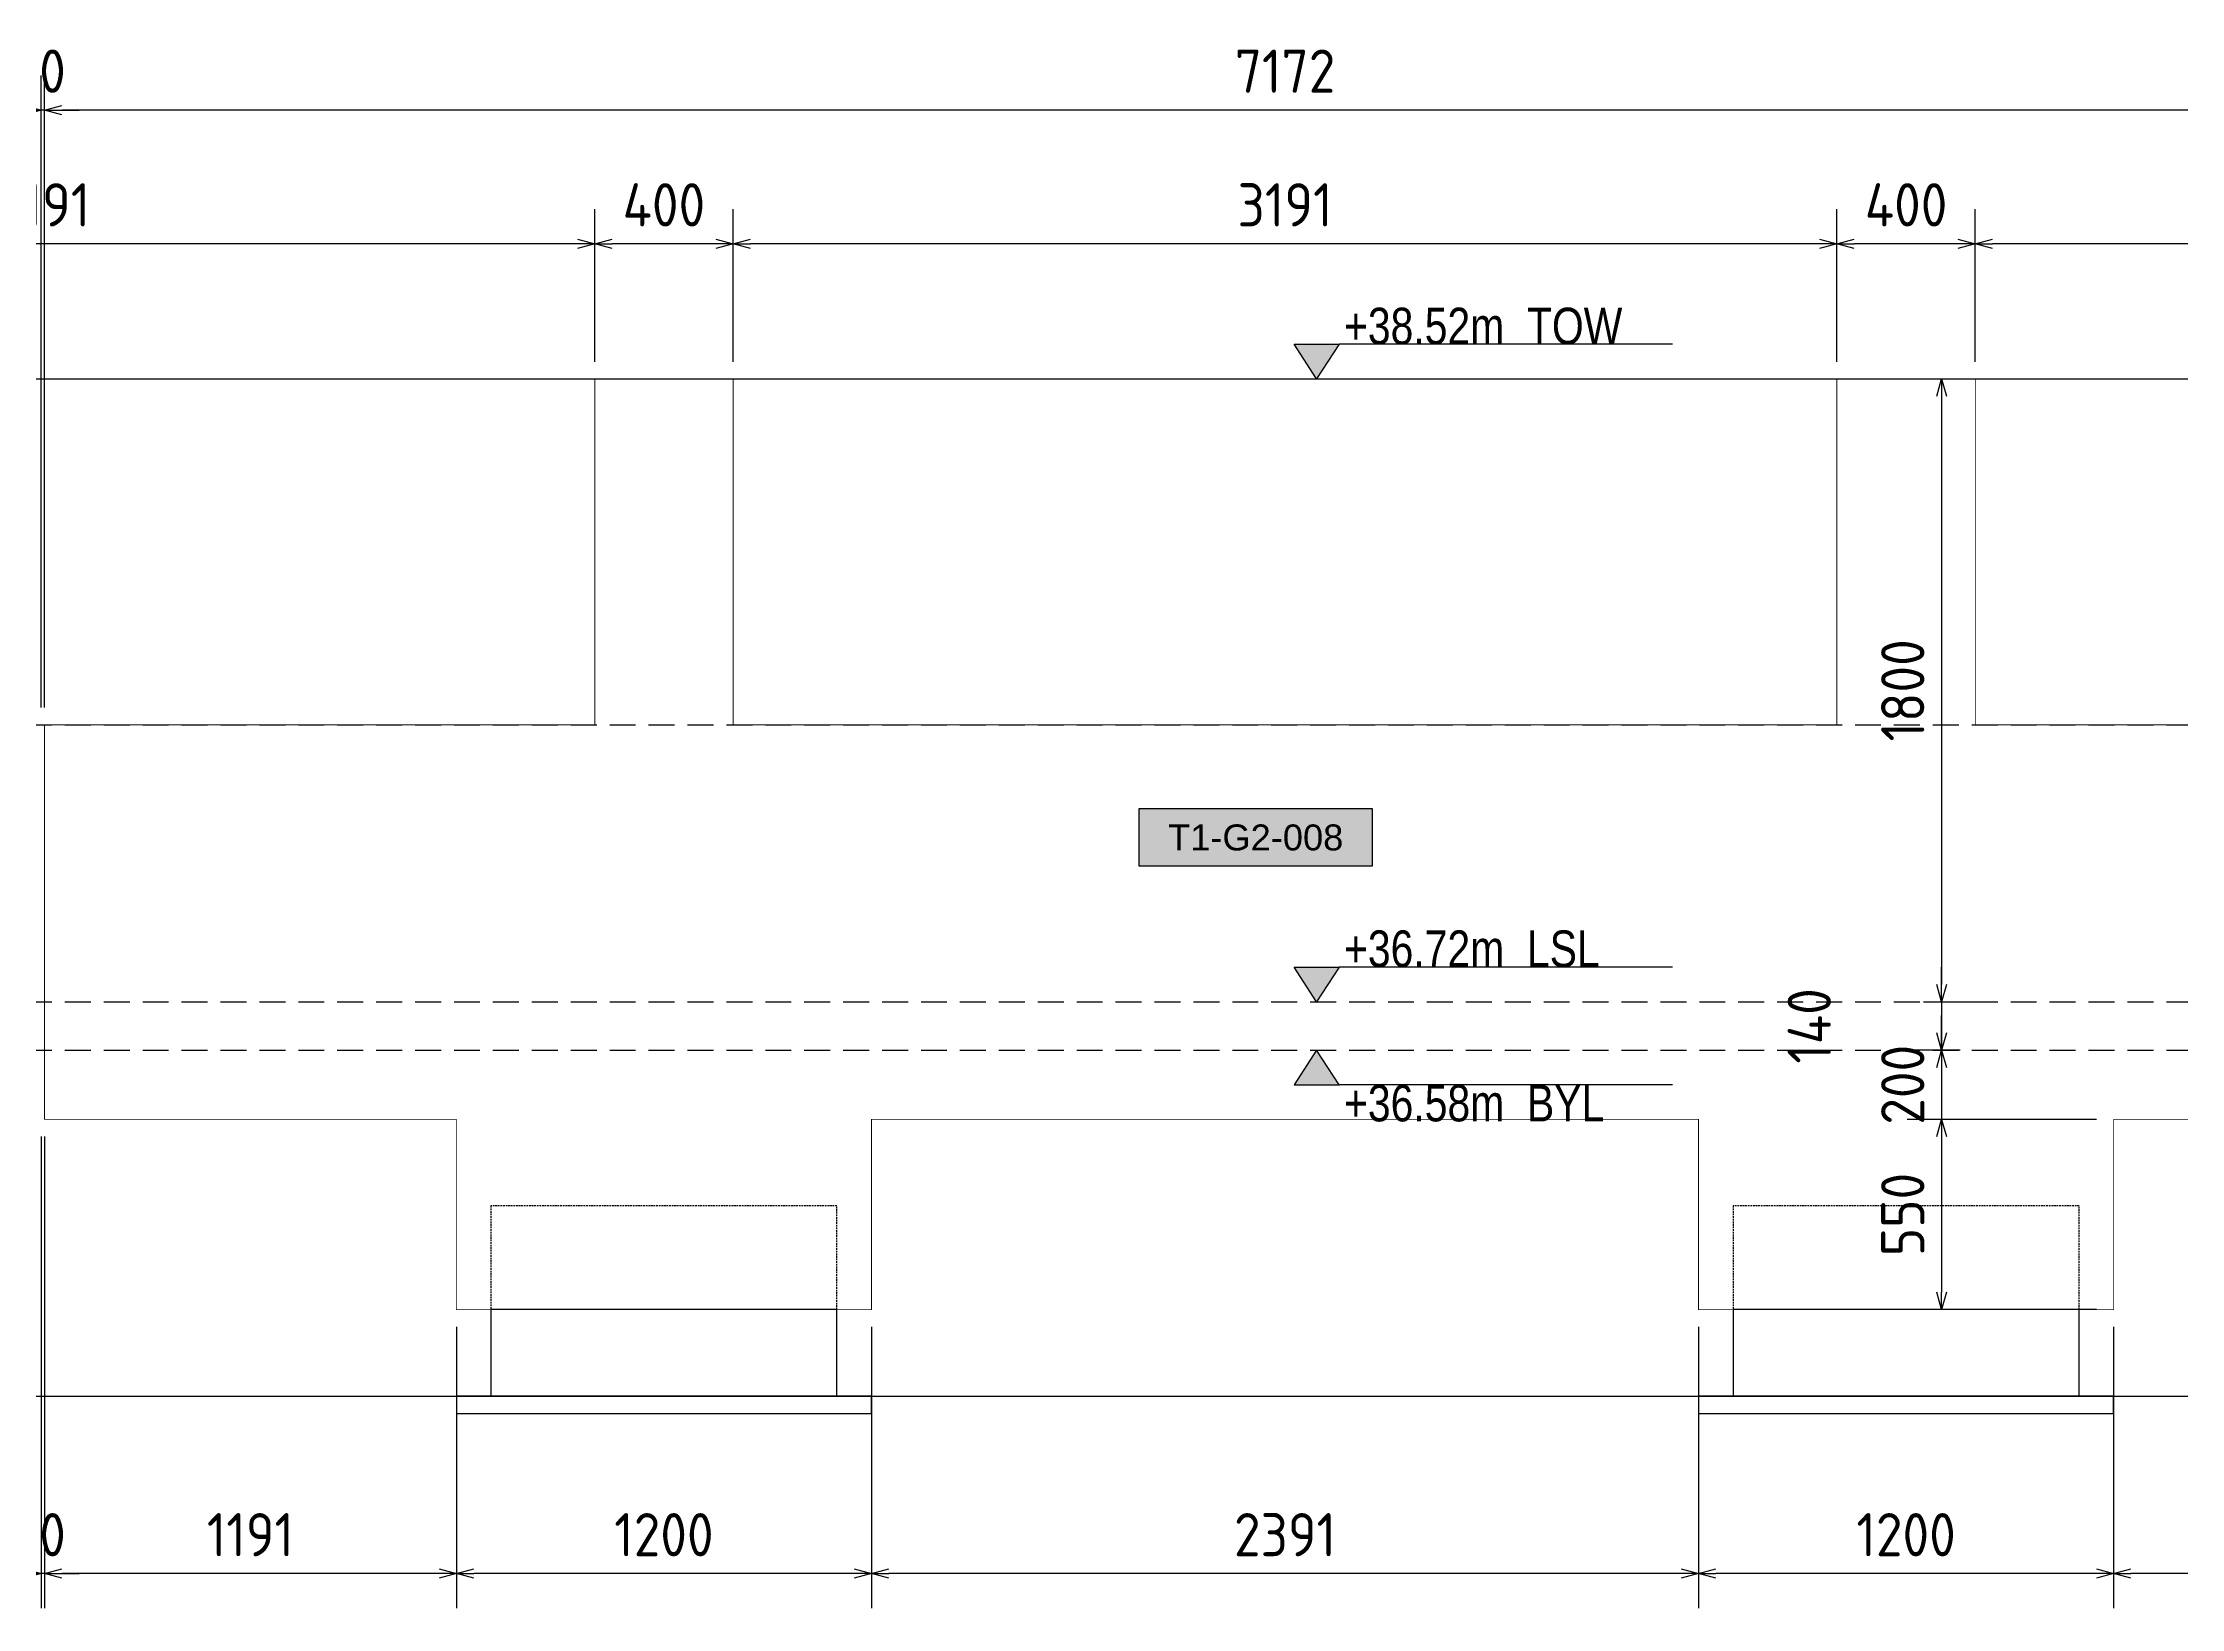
# Model space of a CAD drawing. Header units: centimetres. Extents: x -6122352 to 6876996, y -1694241 to 2592194.
# Drawn here: x 3290226 to 3296408, y 116265 to 120790 of the extents above; entities that cross this region are included whole.
import ezdxf
from ezdxf.enums import TextEntityAlignment as Align

# ---------------------------------------------------------------- set-up
doc = ezdxf.new("R2010")
doc.units = ezdxf.units.CM
doc.header["$MEASUREMENT"] = 0
doc.header["$PDMODE"] = 66
doc.header["$PDSIZE"] = 100
for name, pattern in [('23585-XR-AR-END-SETTING OUT PLAN$0$HIDDEN', [0.375, 0.25, -0.125]), ('CENTER', [2, 1.25, -0.25, 0.25, -0.25]), ('DASHED2', [0.375, 0.25, -0.125])]:
    doc.linetypes.add(name, pattern=pattern)
doc.layers.get('Defpoints').update_dxf_attribs({"color": 255, "linetype": 'CENTER'})
for name, color, linetype in [('00-MI-DIM', 7, 'Continuous'), ('@MI-TYPE-01', 30, 'Continuous'), ('JML-Dimension', 1, 'Continuous'), ('PANEL-TAGS', 7, 'Continuous'), ('SECTION', 130, 'Continuous')]:
    doc.layers.add(name, color=color, linetype=linetype)
doc.styles.add('PANELTAG_STYLE', font='arial.ttf')
doc.styles.add('Schueco-BEMSTIL', font='isocpeur.ttf', dxfattribs={"width": 0.9})
doc.styles.add('txt-Pisa-std', font='arial.ttf', dxfattribs={"width": 0.8})
doc.dimstyles.new('MI- JWC-TXT-2.5 MM', dxfattribs={"dimscale": 1.5, "dimtxt": 2.5, "dimasz": 1, "dimexe": 2, "dimexo": 1, "dimgap": 1, "dimtad": 1, "dimdec": 0, "dimdsep": 46, "dimtxsty": 'Schueco-BEMSTIL', "dimblk": 'OPEN30', "dimcen": 0, "dimdle": 2, "dimclrd": 140, "dimclre": 8, "dimclrt": 40, "dimadec": 0, "dimazin": 2, "dimtfac": 1, "dimtdec": 0, "dimtix": 1, "dimtmove": 2, "dimatfit": 3, "dimldrblk": 'OPEN', "dimfxl": 2, "dimlwd": -1, "dimlwe": -1, "dimarcsym": 0})

# ---------------------------------------------------------------- blocks, each defined once
blk = doc.blocks.new('T1-FOOTING ELEVATION')
at = {"color": 9}
blk.add_lwpolyline([(-600, -250), (600, -250), (600, -300), (-600, -300)], close=True, dxfattribs=at)
at = {"layer": '@MI-TYPE-01', "color": 114, "linetype": '23585-XR-AR-END-SETTING OUT PLAN$0$HIDDEN', "ltscale": 20, "true_color": 0x139b48}
blk.add_lwpolyline([(-500, 0), (-500, 300), (500, 300), (500, 0)], dxfattribs=at)
at = {"layer": '@MI-TYPE-01', "color": 114, "true_color": 0x139b48}
blk.add_lwpolyline([(-500, 0), (500, 0), (500, -250), (-500, -250)], close=True, dxfattribs=at)
blk = doc.blocks.new('_Open30')
at = {"color": 0, "linetype": 'ByBlock', "lineweight": -2}
for p, q in [((-1, 0.27), (0, 0)), ((0, 0), (-1, -0.27)), ((0, 0), (-1, 0))]:
    blk.add_line(p, q, dxfattribs=at)
blk = doc.blocks.new('*D1187')
at = {"layer": '00-MI-DIM', "color": 8, "transparency": 16777216}
for p, q in [((3295812.3, 119867.8), (3295812.3, 120308.7)), ((3299003.4, 119867.8), (3299003.4, 120308.7))]:
    blk.add_line(p, q, dxfattribs=at)
at = {"layer": '00-MI-DIM', "color": 140, "transparency": 16777216}
blk.add_line((3298953.4, 120208.7), (3295862.3, 120208.7), dxfattribs=at)
at = {"layer": 'Defpoints', "color": 0, "transparency": 16777216}
for p in [(3295812.3, 120208.7), (3295812.3, 119817.8), (3299003.4, 119817.8)]:
    blk.add_point(p, dxfattribs=at)
at = {"layer": '00-MI-DIM', "color": 140, "transparency": 16777216, "xscale": 50, "yscale": 50, "zscale": 50, "rotation": 180}
blk.add_blockref('_Open30', (3295812.3, 120208.7), dxfattribs=at)
at = {"layer": '00-MI-DIM', "color": 140, "transparency": 16777216, "xscale": 50, "yscale": 50, "zscale": 50}
blk.add_blockref('_Open30', (3299003.4, 120208.7), dxfattribs=at)
at = {"layer": '00-MI-DIM', "color": 40, "transparency": 16777216, "insert": (3297407.8, 120321.2), "char_height": 125, "attachment_point": 5, "style": 'Schueco-BEMSTIL'}
blk.add_mtext('3191', dxfattribs=at)
blk = doc.blocks.new('_Open')
at = {"color": 0, "linetype": 'ByBlock', "lineweight": -2}
for p, q in [((-1, 0.2), (0, 0)), ((-1, -0.2), (0, 0)), ((0, 0), (-1, 0))]:
    blk.add_line(p, q, dxfattribs=at)
blk = doc.blocks.new('*D1188')
at = {"layer": '00-MI-DIM', "color": 8, "transparency": 16777216}
for p, q in [((3295412.3, 119867.8), (3295412.3, 120308.7)), ((3295812.3, 120227.8), (3295812.3, 120308.7))]:
    blk.add_line(p, q, dxfattribs=at)
at = {"layer": '00-MI-DIM', "color": 140, "transparency": 16777216}
blk.add_line((3295762.3, 120208.7), (3295462.3, 120208.7), dxfattribs=at)
at = {"layer": 'Defpoints', "color": 0, "transparency": 16777216}
for p in [(3295412.3, 120208.7), (3295812.3, 120177.8), (3295412.3, 119817.8)]:
    blk.add_point(p, dxfattribs=at)
at = {"layer": '00-MI-DIM', "color": 140, "transparency": 16777216, "xscale": 50, "yscale": 50, "zscale": 50, "rotation": 180}
blk.add_blockref('_Open30', (3295412.3, 120208.7), dxfattribs=at)
at = {"layer": '00-MI-DIM', "color": 140, "transparency": 16777216, "xscale": 50, "yscale": 50, "zscale": 50}
blk.add_blockref('_Open30', (3295812.3, 120208.7), dxfattribs=at)
at = {"layer": '00-MI-DIM', "color": 40, "transparency": 16777216, "insert": (3295612.3, 120321.2), "char_height": 125, "attachment_point": 5, "style": 'Schueco-BEMSTIL'}
blk.add_mtext('400', dxfattribs=at)
blk = doc.blocks.new('*D1189')
at = {"layer": '00-MI-DIM', "color": 8, "transparency": 16777216}
for p, q in [((3292221.4, 119867.8), (3292221.4, 120308.7)), ((3295412.3, 119867.8), (3295412.3, 120308.7))]:
    blk.add_line(p, q, dxfattribs=at)
at = {"layer": '00-MI-DIM', "color": 140, "transparency": 16777216}
blk.add_line((3295362.3, 120208.7), (3292271.4, 120208.7), dxfattribs=at)
at = {"layer": 'Defpoints', "color": 0, "transparency": 16777216}
for p in [(3292221.4, 120208.7), (3292221.4, 119817.8), (3295412.3, 119817.8)]:
    blk.add_point(p, dxfattribs=at)
at = {"layer": '00-MI-DIM', "color": 140, "transparency": 16777216, "xscale": 50, "yscale": 50, "zscale": 50, "rotation": 180}
blk.add_blockref('_Open30', (3292221.4, 120208.7), dxfattribs=at)
at = {"layer": '00-MI-DIM', "color": 140, "transparency": 16777216, "xscale": 50, "yscale": 50, "zscale": 50}
blk.add_blockref('_Open30', (3295412.3, 120208.7), dxfattribs=at)
at = {"layer": '00-MI-DIM', "color": 40, "transparency": 16777216, "insert": (3293816.9, 120321.2), "char_height": 125, "attachment_point": 5, "style": 'Schueco-BEMSTIL'}
blk.add_mtext('3191', dxfattribs=at)
blk = doc.blocks.new('*D1190')
at = {"layer": '00-MI-DIM', "color": 8, "transparency": 16777216}
for p, q in [((3291821.4, 119867.8), (3291821.4, 120308.7)), ((3292221.4, 119867.8), (3292221.4, 120308.7))]:
    blk.add_line(p, q, dxfattribs=at)
at = {"layer": '00-MI-DIM', "color": 140, "transparency": 16777216}
blk.add_line((3292171.4, 120208.7), (3291871.4, 120208.7), dxfattribs=at)
at = {"layer": 'Defpoints', "color": 0, "transparency": 16777216}
for p in [(3291821.4, 120208.7), (3291821.4, 119817.8), (3292221.4, 119817.8)]:
    blk.add_point(p, dxfattribs=at)
at = {"layer": '00-MI-DIM', "color": 140, "transparency": 16777216, "xscale": 50, "yscale": 50, "zscale": 50, "rotation": 180}
blk.add_blockref('_Open30', (3291821.4, 120208.7), dxfattribs=at)
at = {"layer": '00-MI-DIM', "color": 140, "transparency": 16777216, "xscale": 50, "yscale": 50, "zscale": 50}
blk.add_blockref('_Open30', (3292221.4, 120208.7), dxfattribs=at)
at = {"layer": '00-MI-DIM', "color": 40, "transparency": 16777216, "insert": (3292021.4, 120321.2), "char_height": 125, "attachment_point": 5, "style": 'Schueco-BEMSTIL'}
blk.add_mtext('400', dxfattribs=at)
blk = doc.blocks.new('*D1191')
at = {"layer": '00-MI-DIM', "color": 8, "transparency": 16777216}
for p, q in [((3288630, 119867.8), (3288630, 120308.7)), ((3291821.4, 119867.8), (3291821.4, 120308.7))]:
    blk.add_line(p, q, dxfattribs=at)
at = {"layer": '00-MI-DIM', "color": 140, "transparency": 16777216}
blk.add_line((3291771.4, 120208.7), (3288680, 120208.7), dxfattribs=at)
at = {"layer": 'Defpoints', "color": 0, "transparency": 16777216}
for p in [(3288630, 120208.7), (3288630, 119817.8), (3291821.4, 119817.8)]:
    blk.add_point(p, dxfattribs=at)
at = {"layer": '00-MI-DIM', "color": 140, "transparency": 16777216, "xscale": 50, "yscale": 50, "zscale": 50, "rotation": 180}
blk.add_blockref('_Open30', (3288630, 120208.7), dxfattribs=at)
at = {"layer": '00-MI-DIM', "color": 140, "transparency": 16777216, "xscale": 50, "yscale": 50, "zscale": 50}
blk.add_blockref('_Open30', (3291821.4, 120208.7), dxfattribs=at)
at = {"layer": '00-MI-DIM', "color": 40, "transparency": 16777216, "insert": (3290225.7, 120321.2), "char_height": 125, "attachment_point": 5, "style": 'Schueco-BEMSTIL'}
blk.add_mtext('3191', dxfattribs=at)
blk = doc.blocks.new('*D1245')
at = {"layer": '00-MI-DIM', "color": 8, "transparency": 16777216}
for p, q in [((3290230.7, 118867.8), (3290230.7, 120695.1)), ((3297402.8, 118867.8), (3297402.8, 120695.1))]:
    blk.add_line(p, q, dxfattribs=at)
at = {"layer": '00-MI-DIM', "color": 140, "transparency": 16777216}
blk.add_line((3297352.8, 120595.1), (3290280.7, 120595.1), dxfattribs=at)
at = {"layer": 'Defpoints', "color": 0, "transparency": 16777216}
for p in [(3290230.7, 120595.1), (3290230.7, 118817.8), (3297402.8, 118817.8)]:
    blk.add_point(p, dxfattribs=at)
at = {"layer": '00-MI-DIM', "color": 140, "transparency": 16777216, "xscale": 50, "yscale": 50, "zscale": 50, "rotation": 180}
blk.add_blockref('_Open30', (3290230.7, 120595.1), dxfattribs=at)
at = {"layer": '00-MI-DIM', "color": 140, "transparency": 16777216, "xscale": 50, "yscale": 50, "zscale": 50}
blk.add_blockref('_Open30', (3297402.8, 120595.1), dxfattribs=at)
at = {"layer": '00-MI-DIM', "color": 40, "transparency": 16777216, "insert": (3293816.8, 120707.6), "char_height": 125, "attachment_point": 5, "style": 'Schueco-BEMSTIL'}
blk.add_mtext('7172', dxfattribs=at)
blk = doc.blocks.new('*D1246')
at = {"layer": '00-MI-DIM', "color": 8, "transparency": 16777216}
for p, q in [((3290220.7, 118867.8), (3290220.7, 120695.1)), ((3290230.7, 118867.8), (3290230.7, 120695.1))]:
    blk.add_line(p, q, dxfattribs=at)
at = {"layer": '00-MI-DIM', "color": 140, "transparency": 16777216}
for p, q in [((3290170.7, 120595.1), (3290120.7, 120595.1)), ((3290230.7, 120595.1), (3290220.7, 120595.1)), ((3290280.7, 120595.1), (3290330.7, 120595.1))]:
    blk.add_line(p, q, dxfattribs=at)
at = {"layer": 'Defpoints', "color": 0, "transparency": 16777216}
for p in [(3290220.7, 120595.1), (3290220.7, 118817.8), (3290230.7, 118817.8)]:
    blk.add_point(p, dxfattribs=at)
at = {"layer": '00-MI-DIM', "color": 140, "transparency": 16777216, "xscale": 50, "yscale": 50, "zscale": 50}
blk.add_blockref('_Open30', (3290220.7, 120595.1), dxfattribs=at)
at = {"layer": '00-MI-DIM', "color": 140, "transparency": 16777216, "xscale": 50, "yscale": 50, "zscale": 50, "rotation": 180}
blk.add_blockref('_Open30', (3290230.7, 120595.1), dxfattribs=at)
at = {"layer": '00-MI-DIM', "color": 40, "transparency": 16777216, "insert": (3290225.7, 120707.6), "char_height": 125, "attachment_point": 5, "style": 'Schueco-BEMSTIL'}
blk.add_mtext('10', dxfattribs=at)
blk = doc.blocks.new('*D1269')
at = {"layer": '00-MI-DIM', "color": 8, "transparency": 16777216}
for p, q in [((3297402.8, 117627.8), (3297402.8, 116264.7)), ((3296212.3, 117077.8), (3296212.3, 116264.7))]:
    blk.add_line(p, q, dxfattribs=at)
at = {"layer": '00-MI-DIM', "color": 140, "transparency": 16777216}
blk.add_line((3297352.8, 116364.7), (3296262.3, 116364.7), dxfattribs=at)
at = {"layer": 'Defpoints', "color": 0, "transparency": 16777216}
for p in [(3297402.8, 117677.8), (3296212.3, 117127.8), (3296212.3, 116364.7)]:
    blk.add_point(p, dxfattribs=at)
at = {"layer": '00-MI-DIM', "color": 140, "transparency": 16777216, "xscale": 50, "yscale": 50, "zscale": 50, "rotation": 180}
blk.add_blockref('_Open30', (3296212.3, 116364.7), dxfattribs=at)
at = {"layer": '00-MI-DIM', "color": 140, "transparency": 16777216, "xscale": 50, "yscale": 50, "zscale": 50}
blk.add_blockref('_Open30', (3297402.8, 116364.7), dxfattribs=at)
at = {"layer": '00-MI-DIM', "color": 40, "transparency": 16777216, "insert": (3296807.6, 116477.2), "char_height": 125, "attachment_point": 5, "style": 'Schueco-BEMSTIL'}
blk.add_mtext('1191', dxfattribs=at)
blk = doc.blocks.new('*D1270')
at = {"layer": '00-MI-DIM', "color": 8, "transparency": 16777216}
for p, q in [((3295012.3, 117077.8), (3295012.3, 116264.7)), ((3296212.3, 117077.8), (3296212.3, 116264.7))]:
    blk.add_line(p, q, dxfattribs=at)
at = {"layer": '00-MI-DIM', "color": 140, "transparency": 16777216}
blk.add_line((3296162.3, 116364.7), (3295062.3, 116364.7), dxfattribs=at)
at = {"layer": 'Defpoints', "color": 0, "transparency": 16777216}
for p in [(3295012.3, 117127.8), (3296212.3, 117127.8), (3295012.3, 116364.7)]:
    blk.add_point(p, dxfattribs=at)
at = {"layer": '00-MI-DIM', "color": 140, "transparency": 16777216, "xscale": 50, "yscale": 50, "zscale": 50, "rotation": 180}
blk.add_blockref('_Open30', (3295012.3, 116364.7), dxfattribs=at)
at = {"layer": '00-MI-DIM', "color": 140, "transparency": 16777216, "xscale": 50, "yscale": 50, "zscale": 50}
blk.add_blockref('_Open30', (3296212.3, 116364.7), dxfattribs=at)
at = {"layer": '00-MI-DIM', "color": 40, "transparency": 16777216, "insert": (3295612.3, 116477.2), "char_height": 125, "attachment_point": 5, "style": 'Schueco-BEMSTIL'}
blk.add_mtext('1200', dxfattribs=at)
blk = doc.blocks.new('*D1271')
at = {"layer": '00-MI-DIM', "color": 8, "transparency": 16777216}
for p, q in [((3292621.4, 117077.8), (3292621.4, 116264.7)), ((3295012.3, 117077.8), (3295012.3, 116264.7))]:
    blk.add_line(p, q, dxfattribs=at)
at = {"layer": '00-MI-DIM', "color": 140, "transparency": 16777216}
blk.add_line((3294962.3, 116364.7), (3292671.4, 116364.7), dxfattribs=at)
at = {"layer": 'Defpoints', "color": 0, "transparency": 16777216}
for p in [(3292621.4, 117127.8), (3295012.3, 117127.8), (3292621.4, 116364.7)]:
    blk.add_point(p, dxfattribs=at)
at = {"layer": '00-MI-DIM', "color": 140, "transparency": 16777216, "xscale": 50, "yscale": 50, "zscale": 50, "rotation": 180}
blk.add_blockref('_Open30', (3292621.4, 116364.7), dxfattribs=at)
at = {"layer": '00-MI-DIM', "color": 140, "transparency": 16777216, "xscale": 50, "yscale": 50, "zscale": 50}
blk.add_blockref('_Open30', (3295012.3, 116364.7), dxfattribs=at)
at = {"layer": '00-MI-DIM', "color": 40, "transparency": 16777216, "insert": (3293816.9, 116477.2), "char_height": 125, "attachment_point": 5, "style": 'Schueco-BEMSTIL'}
blk.add_mtext('2391', dxfattribs=at)
blk = doc.blocks.new('*D1272')
at = {"layer": '00-MI-DIM', "color": 8, "transparency": 16777216}
for p, q in [((3291421.4, 117077.8), (3291421.4, 116264.7)), ((3292621.4, 117077.8), (3292621.4, 116264.7))]:
    blk.add_line(p, q, dxfattribs=at)
at = {"layer": '00-MI-DIM', "color": 140, "transparency": 16777216}
blk.add_line((3292571.4, 116364.7), (3291471.4, 116364.7), dxfattribs=at)
at = {"layer": 'Defpoints', "color": 0, "transparency": 16777216}
for p in [(3291421.4, 117127.8), (3292621.4, 117127.8), (3291421.4, 116364.7)]:
    blk.add_point(p, dxfattribs=at)
at = {"layer": '00-MI-DIM', "color": 140, "transparency": 16777216, "xscale": 50, "yscale": 50, "zscale": 50, "rotation": 180}
blk.add_blockref('_Open30', (3291421.4, 116364.7), dxfattribs=at)
at = {"layer": '00-MI-DIM', "color": 140, "transparency": 16777216, "xscale": 50, "yscale": 50, "zscale": 50}
blk.add_blockref('_Open30', (3292621.4, 116364.7), dxfattribs=at)
at = {"layer": '00-MI-DIM', "color": 40, "transparency": 16777216, "insert": (3292021.4, 116477.2), "char_height": 125, "attachment_point": 5, "style": 'Schueco-BEMSTIL'}
blk.add_mtext('1200', dxfattribs=at)
blk = doc.blocks.new('*D1273')
at = {"layer": '00-MI-DIM', "color": 8, "transparency": 16777216}
for p, q in [((3290230.7, 117627.8), (3290230.7, 116264.7)), ((3291421.4, 117077.8), (3291421.4, 116264.7))]:
    blk.add_line(p, q, dxfattribs=at)
at = {"layer": '00-MI-DIM', "color": 140, "transparency": 16777216}
blk.add_line((3291371.4, 116364.7), (3290280.7, 116364.7), dxfattribs=at)
at = {"layer": 'Defpoints', "color": 0, "transparency": 16777216}
for p in [(3290230.7, 117677.8), (3291421.4, 117127.8), (3290230.7, 116364.7)]:
    blk.add_point(p, dxfattribs=at)
at = {"layer": '00-MI-DIM', "color": 140, "transparency": 16777216, "xscale": 50, "yscale": 50, "zscale": 50, "rotation": 180}
blk.add_blockref('_Open30', (3290230.7, 116364.7), dxfattribs=at)
at = {"layer": '00-MI-DIM', "color": 140, "transparency": 16777216, "xscale": 50, "yscale": 50, "zscale": 50}
blk.add_blockref('_Open30', (3291421.4, 116364.7), dxfattribs=at)
at = {"layer": '00-MI-DIM', "color": 40, "transparency": 16777216, "insert": (3290826.1, 116477.2), "char_height": 125, "attachment_point": 5, "style": 'Schueco-BEMSTIL'}
blk.add_mtext('1191', dxfattribs=at)
blk = doc.blocks.new('*D1274')
at = {"layer": '00-MI-DIM', "color": 8, "transparency": 16777216}
for p, q in [((3290220.7, 117627.8), (3290220.7, 116264.7)), ((3290230.7, 117627.8), (3290230.7, 116264.7))]:
    blk.add_line(p, q, dxfattribs=at)
at = {"layer": '00-MI-DIM', "color": 140, "transparency": 16777216}
for p, q in [((3290170.7, 116364.7), (3290120.7, 116364.7)), ((3290230.7, 116364.7), (3290220.7, 116364.7)), ((3290280.7, 116364.7), (3290330.7, 116364.7))]:
    blk.add_line(p, q, dxfattribs=at)
at = {"layer": 'Defpoints', "color": 0, "transparency": 16777216}
for p in [(3290220.7, 117677.8), (3290230.7, 117677.8), (3290220.7, 116364.7)]:
    blk.add_point(p, dxfattribs=at)
at = {"layer": '00-MI-DIM', "color": 140, "transparency": 16777216, "xscale": 50, "yscale": 50, "zscale": 50}
blk.add_blockref('_Open30', (3290220.7, 116364.7), dxfattribs=at)
at = {"layer": '00-MI-DIM', "color": 140, "transparency": 16777216, "xscale": 50, "yscale": 50, "zscale": 50, "rotation": 180}
blk.add_blockref('_Open30', (3290230.7, 116364.7), dxfattribs=at)
at = {"layer": '00-MI-DIM', "color": 40, "transparency": 16777216, "insert": (3290225.7, 116477.2), "char_height": 125, "attachment_point": 5, "style": 'Schueco-BEMSTIL'}
blk.add_mtext('10', dxfattribs=at)
blk = doc.blocks.new('PANELTAG')
at = {"layer": 'PANEL-TAGS', "color": 1}
blk.add_lwpolyline([(-13.5, -3.3), (13.5, -3.3), (13.5, 3.3), (-13.5, 3.3)], close=True, dxfattribs=at)
at = {"layer": 'PANEL-TAGS', "color": 40, "true_color": 0xffd700}
blk.add_solid([(-13.5, -3.3), (13.5, -3.3), (-13.5, 3.3), (13.5, 3.3)], dxfattribs=at)
at = {"layer": 'PANEL-TAGS', "color": 5, "style": 'PANELTAG_STYLE'}
blk.add_attdef('TAGNO', text='', height=3, dxfattribs=at).set_placement((0, 0), align=Align.CENTER)
blk = doc.blocks.new('*D4583')
at = {"color": 8, "transparency": 16777216}
for p, q in [((3295662.3, 119817.8), (3295815.1, 119817.8)), ((3295662.3, 118017.8), (3295815.1, 118017.8))]:
    blk.add_line(p, q, dxfattribs=at)
at = {"color": 140, "transparency": 16777216}
blk.add_line((3295715.1, 119767.8), (3295715.1, 118067.8), dxfattribs=at)
at = {"layer": 'Defpoints', "color": 0, "transparency": 16777216}
for p in [(3295612.3, 119817.8), (3295612.3, 118017.8), (3295715.1, 118017.8)]:
    blk.add_point(p, dxfattribs=at)
at = {"color": 140, "transparency": 16777216, "xscale": 50, "yscale": 50, "zscale": 50}
for p, rotation in [((3295715.1, 119817.8), 90), ((3295715.1, 118017.8), 270)]:
    blk.add_blockref('_Open30', p, dxfattribs=dict(at, rotation=rotation))
at = {"color": 40, "transparency": 16777216, "insert": (3295602.6, 118917.8), "char_height": 125, "attachment_point": 5, "rotation": 90, "style": 'Schueco-BEMSTIL'}
blk.add_mtext('1800', dxfattribs=at)
blk = doc.blocks.new('*D4584')
at = {"color": 140, "transparency": 16777216}
for p, q in [((3295715.1, 118067.8), (3295715.1, 118117.8)), ((3295715.1, 118017.8), (3295715.1, 117877.8)), ((3295715.1, 117827.8), (3295715.1, 117777.8))]:
    blk.add_line(p, q, dxfattribs=at)
at = {"color": 8, "transparency": 16777216}
for p, q in [((3295662.3, 118017.8), (3295815.1, 118017.8)), ((3295769, 117877.8), (3295615.1, 117877.8))]:
    blk.add_line(p, q, dxfattribs=at)
at = {"layer": 'Defpoints', "color": 0, "transparency": 16777216}
for p in [(3295612.3, 118017.8), (3295715.1, 117877.8), (3295819, 117877.8)]:
    blk.add_point(p, dxfattribs=at)
at = {"color": 140, "transparency": 16777216, "xscale": 50, "yscale": 50, "zscale": 50}
for p, rotation in [((3295715.1, 118017.8), 270), ((3295715.1, 117877.8), 90)]:
    blk.add_blockref('_Open30', p, dxfattribs=dict(at, rotation=rotation))
at = {"color": 40, "transparency": 16777216, "insert": (3295332.4, 117947.8), "char_height": 125, "attachment_point": 5, "rotation": 90, "style": 'Schueco-BEMSTIL'}
blk.add_mtext('140', dxfattribs=at)
blk = doc.blocks.new('*D4585')
at = {"color": 140, "transparency": 16777216}
for p, q in [((3295715.1, 117927.8), (3295715.1, 117977.8)), ((3295715.1, 117877.8), (3295715.1, 117677.8)), ((3295715.1, 117627.8), (3295715.1, 117577.8))]:
    blk.add_line(p, q, dxfattribs=at)
at = {"color": 8, "transparency": 16777216}
for p, q in [((3295769, 117877.8), (3295615.1, 117877.8)), ((3296162.3, 117677.8), (3295615.1, 117677.8))]:
    blk.add_line(p, q, dxfattribs=at)
at = {"layer": 'Defpoints', "color": 0, "transparency": 16777216}
for p in [(3295819, 117877.8), (3295715.1, 117677.8), (3296212.3, 117677.8)]:
    blk.add_point(p, dxfattribs=at)
at = {"color": 140, "transparency": 16777216, "xscale": 50, "yscale": 50, "zscale": 50}
for p, rotation in [((3295715.1, 117877.8), 270), ((3295715.1, 117677.8), 90)]:
    blk.add_blockref('_Open30', p, dxfattribs=dict(at, rotation=rotation))
at = {"color": 40, "transparency": 16777216, "insert": (3295602.6, 117777.8), "char_height": 125, "attachment_point": 5, "rotation": 90, "style": 'Schueco-BEMSTIL'}
blk.add_mtext('200', dxfattribs=at)
blk = doc.blocks.new('*D4586')
at = {"color": 8, "transparency": 16777216}
for p, q in [((3296162.3, 117677.8), (3295615.1, 117677.8)), ((3296162.3, 117127.8), (3295615.1, 117127.8))]:
    blk.add_line(p, q, dxfattribs=at)
at = {"color": 140, "transparency": 16777216}
blk.add_line((3295715.1, 117627.8), (3295715.1, 117177.8), dxfattribs=at)
at = {"layer": 'Defpoints', "color": 0, "transparency": 16777216}
for p in [(3296212.3, 117677.8), (3295715.1, 117127.8), (3296212.3, 117127.8)]:
    blk.add_point(p, dxfattribs=at)
at = {"color": 140, "transparency": 16777216, "xscale": 50, "yscale": 50, "zscale": 50}
for p, rotation in [((3295715.1, 117677.8), 90), ((3295715.1, 117127.8), 270)]:
    blk.add_blockref('_Open30', p, dxfattribs=dict(at, rotation=rotation))
at = {"color": 40, "transparency": 16777216, "insert": (3295602.6, 117402.8), "char_height": 125, "attachment_point": 5, "rotation": 90, "style": 'Schueco-BEMSTIL'}
blk.add_mtext('550', dxfattribs=at)
blk = doc.blocks.new('*U1147')
at = {"layer": 'JML-Dimension'}
h = blk.add_hatch(color=10, dxfattribs=at)
h.dxf.hatch_style = 1
h.paths.add_polyline_path([(0, 0), (-1.54, 2.37), (1.54, 2.37)])
blk.add_line((24.31, 2.37), (1.54, 2.37), dxfattribs=at)
blk.add_lwpolyline([(0, 0), (-1.54, 2.37), (1.54, 2.37), (0, 0)], dxfattribs=at)
at = {"color": 5, "style": 'txt-Pisa-std', "width": 0.8}
blk.add_attdef('+0.0', text='', height=2.5, dxfattribs=at).set_placement((1.87, 2.37), align=Align.BOTTOM_LEFT)
blk = doc.blocks.new('*U1142')
at = {"layer": 'JML-Dimension'}
h = blk.add_hatch(color=10, dxfattribs=at)
h.dxf.hatch_style = 1
h.paths.add_polyline_path([(0, 0), (-1.54, 2.37), (1.54, 2.37)])
blk.add_line((24.31, 2.37), (1.54, 2.37), dxfattribs=at)
blk.add_lwpolyline([(0, 0), (-1.54, 2.37), (1.54, 2.37), (0, 0)], dxfattribs=at)
at = {"color": 5, "style": 'txt-Pisa-std', "width": 0.8}
blk.add_attdef('+0.0', text='', height=2.5, dxfattribs=at).set_placement((1.87, 2.37), align=Align.BOTTOM_LEFT)
blk = doc.blocks.new('*U1143')
at = {"layer": 'JML-Dimension'}
h = blk.add_hatch(color=10, dxfattribs=at)
h.dxf.hatch_style = 1
h.paths.add_polyline_path([(0, 0), (-1.54, 2.37), (1.54, 2.37)])
blk.add_line((24.31, 2.37), (1.54, 2.37), dxfattribs=at)
blk.add_lwpolyline([(0, 0), (-1.54, 2.37), (1.54, 2.37), (0, 0)], dxfattribs=at)
at = {"color": 5, "style": 'txt-Pisa-std', "width": 0.8}
blk.add_attdef('+0.0', text='', height=2.5, dxfattribs=at).set_placement((1.87, 2.37), align=Align.BOTTOM_LEFT)

msp = doc.modelspace()

# ---------------------------------------------------------------- linework, layer by layer
at = {"color": 160, "linetype": 'DASHED2', "ltscale": 5}
for points in [[(3283989.64193, 119817.83988), (3302584.52238, 119817.83988)], [(3283989.64193, 116877.83988), (3302584.52238, 116877.83988)]]:
    msp.add_lwpolyline(points, dxfattribs=at)
at = {"color": 160, "linetype": 'DASHED2', "ltscale": 300}
for points in [[(3283989.64193, 118817.83988), (3302584.52238, 118817.83988)], [(3283989.64193, 118017.83988), (3302584.52238, 118017.83988)], [(3283989.64193, 117877.83988), (3302584.52238, 117877.83988)]]:
    msp.add_lwpolyline(points, dxfattribs=at)
at = {"layer": '@MI-TYPE-01', "color": 30, "ltscale": 20, "const_width": 2.5}
msp.add_lwpolyline([(3297402.83623, 117677.83988), (3297402.83623, 118817.83988), (3295812.2742, 118817.83988), (3295812.2742, 119817.83988), (3295412.2742, 119817.83988), (3295412.2742, 118817.83988), (3292221.43114, 118817.83988), (3292221.43114, 119817.83988), (3291821.43114, 119817.83988), (3291821.43114, 118817.83988), (3290230.72861, 118817.83988), (3290230.72861, 117677.83988), (3291421.43114, 117677.83988), (3291421.43114, 117127.83988), (3292621.43114, 117127.83988), (3292621.43114, 117677.83988), (3295012.2742, 117677.83988), (3295012.2742, 117127.83988), (3296212.2742, 117127.83988), (3296212.2742, 117677.83988), (3297402.83623, 117677.83988)], dxfattribs=at)

# ---------------------------------------------------------------- block references
at = {"layer": '@MI-TYPE-01', "color": 30, "xscale": -1}
for p in [(3292021.43114, 117127.83988), (3295612.2742, 117127.83988)]:
    msp.add_blockref('T1-FOOTING ELEVATION', p, dxfattribs=at)
at = {"layer": 'PANEL-TAGS'}
ref = msp.add_blockref('PANELTAG', (3293732.09157, 118492.64398), dxfattribs=dict(at, xscale=25, yscale=25, zscale=25))
ref.add_attrib('TAGNO', 'T1-G2-008', dxfattribs={"color": 5, "height": 75, "style": 'PANELTAG_STYLE'}).set_placement((3293732.09157, 118492.64398), align=Align.MIDDLE_CENTER)
at = {"layer": 'SECTION', "color": 6}
ref = msp.add_blockref('*U1147', (3293908.26998, 119817.83988), dxfattribs=dict(at, xscale=42.30147098076819, yscale=42.30147098076819, zscale=42.30147098076819))
ref.add_attrib('+0.0', '+38.52m  TOW', (3293987.39863, 119918.09694), dxfattribs={"layer": 'JML-Dimension', "color": 5, "height": 105.7536775, "style": 'txt-Pisa-std', "width": 0.8})
ref = msp.add_blockref('*U1142', (3293908.26998, 118017.83988), dxfattribs=dict(at, xscale=42.30147098076819, yscale=42.30147098076819, zscale=42.30147098076819))
ref.add_attrib('+0.0', '+36.72m  LSL', (3293987.39863, 118118.09694), dxfattribs={"layer": 'JML-Dimension', "color": 5, "height": 105.7536775, "style": 'txt-Pisa-std', "width": 0.8})
ref = msp.add_blockref('*U1143', (3293908.26998, 117877.83988), dxfattribs=dict(at, xscale=-42.30147098076819, yscale=42.30147098076819, zscale=42.30147098076819, rotation=180))
ref.add_attrib('+0.0', '+36.58m  BYL', (3293987.39863, 117671.90127), dxfattribs={"layer": 'JML-Dimension', "color": 5, "height": 105.7536775, "style": 'txt-Pisa-std', "width": 0.8})

# ---------------------------------------------------------------- dimensions: what is measured, and where the dimension line sits
for base, p1, p2, picture, middle in [((3295715.12903, 118017.83988), (3295612.2742, 119817.83988), (3295612.2742, 118017.83988), '*D4583', (3295602.62903, 118917.83988)), ((3295715.12903, 117677.83988), (3295818.96884, 117877.83988), (3296212.2742, 117677.83988), '*D4585', (3295602.62903, 117777.83988)), ((3295715.12903, 117127.83988), (3296212.2742, 117677.83988), (3296212.2742, 117127.83988), '*D4586', (3295602.62903, 117402.83988))]:
    dim = msp.add_linear_dim(base=base, p1=p1, p2=p2, angle=90, dimstyle='MI- JWC-TXT-2.5 MM')
    dim.commit()
    dim.dimension.update_dxf_attribs({"geometry": picture, "text_midpoint": middle})
dim = msp.add_linear_dim(base=(3295715.12903, 117877.83988), p1=(3295612.2742, 118017.83988), p2=(3295818.96884, 117877.83988), angle=90, dimstyle='MI- JWC-TXT-2.5 MM')
dim.commit()
dim.dimension.update_dxf_attribs({"geometry": '*D4584', "text_midpoint": (3295332.37069, 117947.83988), "dimtype": 160})
at = {"layer": '00-MI-DIM', "color": 30}
for base, p1, p2, picture, middle in [((3290220.72861, 120595.10943), (3290230.72861, 118817.83988), (3290220.72861, 118817.83988), '*D1246', (3290225.72861, 120595.10943)), ((3290230.72861, 120595.10943), (3297402.83623, 118817.83988), (3290230.72861, 118817.83988), '*D1245', (3293816.78242, 120595.10943)), ((3288630.02608, 120208.6527), (3291821.43114, 119817.83988), (3288630.02608, 119817.83988), '*D1191', (3290225.72861, 120208.6527)), ((3291821.43114, 120208.6527), (3292221.43114, 119817.83988), (3291821.43114, 119817.83988), '*D1190', (3292021.43114, 120208.6527)), ((3292221.43114, 120208.6527), (3295412.2742, 119817.83988), (3292221.43114, 119817.83988), '*D1189', (3293816.85267, 120208.6527)), ((3295412.2742, 120208.6527), (3295812.2742, 120177.83987), (3295412.2742, 119817.83988), '*D1188', (3295612.2742, 120208.6527)), ((3295812.2742, 120208.6527), (3299003.39826, 119817.83988), (3295812.2742, 119817.83988), '*D1187', (3297407.83623, 120208.6527)), ((3290220.72861, 116364.65185), (3290230.72861, 117677.83988), (3290220.72861, 117677.83988), '*D1274', (3290225.72861, 116364.65185)), ((3290230.72861, 116364.65185), (3291421.43114, 117127.83988), (3290230.72861, 117677.83988), '*D1273', (3290826.07987, 116364.65185)), ((3296212.2742, 116364.65185), (3297402.83623, 117677.83988), (3296212.2742, 117127.83988), '*D1269', (3296807.55522, 116364.65185)), ((3291421.43114, 116364.65185), (3292621.43114, 117127.83988), (3291421.43114, 117127.83988), '*D1272', (3292021.43114, 116364.65185)), ((3292621.43114, 116364.65185), (3295012.2742, 117127.83988), (3292621.43114, 117127.83988), '*D1271', (3293816.85267, 116364.65185)), ((3295012.2742, 116364.65185), (3296212.2742, 117127.83988), (3295012.2742, 117127.83988), '*D1270', (3295612.2742, 116364.65185))]:
    dim = msp.add_linear_dim(base=base, p1=p1, p2=p2, angle=180, dimstyle='MI- JWC-TXT-2.5 MM', dxfattribs=at)
    dim.commit()
    dim.dimension.update_dxf_attribs({"geometry": picture, "text_midpoint": middle, "dimtype": 160})

doc.saveas('drawing.dxf')
